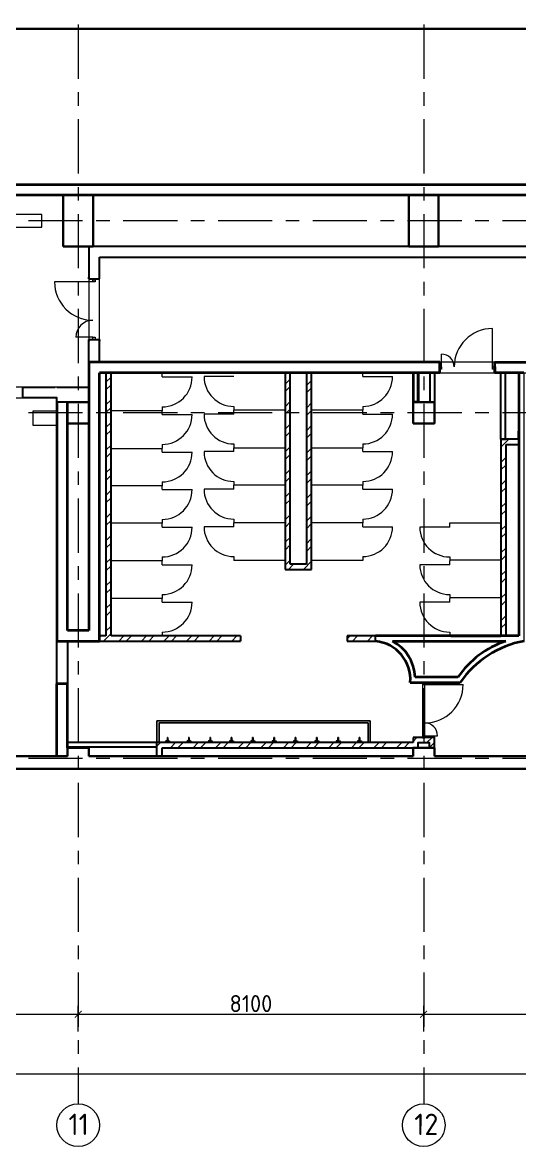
# Model space of a CAD drawing. Header units: millimetres. Extents: x -813692 to 807431, y 0 to 1813163.
# Drawn here: x -157916 to -146262, y 774278 to 800628 of the extents above; entities that cross this region are included whole.
import ezdxf

# ---------------------------------------------------------------- set-up
doc = ezdxf.new("R2010")
doc.units = ezdxf.units.MM
doc.linetypes.add('ГОСТ 2.303 4', pattern=[7, 5, -2, 0])
doc.linetypes.add('Линия сетки', pattern=[22.225, 12.7, -3.175, 3.175, -3.175])
for name, color, linetype, lineweight in [('A-ANNO-DIMS', 7, 'Continuous', 9), ('KR_0.35', 252, 'Continuous', 35), ('KR_punk', 252, 'ГОСТ 2.303 4', 0), ('S-GRID', 252, 'Continuous', 9), ('АР_двери', 252, 'Continuous', 0), ('АР_кирпич250', 252, 'Continuous', 30), ('АР_кирпичные перегородки 120', 252, 'Continuous', 30), ('АР_монолит', 252, 'Continuous', 50), ('АР_Площади', 252, 'Continuous', 0), ('АР_сущ. стены', 252, 'Continuous', 30), ('АР_штриховка кирп120', 252, 'Continuous', 0), ('Внутренние стены_Ном._пера__1', 7, 'Continuous', 40), ('ШТАМП', 252, 'Continuous', 5)]:
    doc.layers.add(name, color=color, linetype=linetype, lineweight=lineweight)
for name, color, linetype in [('АР_обшивка коробов', 252, 'Continuous'), ('АР_отв_СС', 252, 'Continuous'), ('АР_Перегородки', 252, 'Continuous'), ('АР_Сантехника', 252, 'Continuous'), ('Внутренние стены', 7, 'Continuous'), ('Сантехника и мебель', 7, 'Continuous')]:
    doc.layers.add(name, color=color, linetype=linetype)
doc.styles.add('GOST 2.304', font='')
doc.styles.get('GOST 2.304').set_extended_font_data('GOST Common')
doc.dimstyles.new('М-200', dxfattribs={"dimtxt": 400, "dimasz": 160, "dimexe": 200, "dimexo": 400, "dimgap": 50, "dimtad": 1, "dimdec": 0, "dimzin": 0, "dimdsep": 46, "dimtxsty": 'GOST 2.304', "dimblk": 'ARCHTICK', "dimcen": 180, "dimdle": 200, "dimadec": 0, "dimazin": 0, "dimtfac": 1, "dimtdec": 0, "dimtmove": 1, "dimatfit": 0, "dimfxl": 1, "dimtolj": 1, "dimtzin": 0, "dimarcsym": 0})
pattern_1 = [(45, (-1241.95, 1181845.07), (-265.16504, 265.16504), []), (45, (-1065.17, 1181845.07), (-265.16504, 265.16504), [])]

# ---------------------------------------------------------------- blocks, each defined once
blk = doc.blocks.new('КР_подвал')
at = {"layer": 'KR_0.35', "ltscale": 200}
for points in [[(62000, 16850), (233801, 16850)], [(137700, 11750), (137700, -500), (-850, -500), (-850, 12790), (1051, 15608)], [(72900, -200), (80500, -200)], [(81000, -200), (81000, 0), (80500, 0), (80500, -200)], [(81000, -200), (88600, -200)], [(89100, -200), (89100, 0), (88600, 0), (88600, -200)], [(89100, -200), (96700, -200)]]:
    blk.add_lwpolyline(points, dxfattribs=at)
for points in [[(80400, 11750), (81100, 11750), (81100, 12950), (80400, 12950)], [(88500, 11750), (89200, 11750), (89200, 12950), (88500, 12950)], [(80500, 7600), (81000, 7600), (81000, 8100), (80500, 8100)], [(88600, 7600), (89100, 7600), (89100, 8100), (88600, 8100)]]:
    blk.add_lwpolyline(points, close=True, dxfattribs=at)
at = {"layer": 'KR_punk', "ltscale": 200}
blk.add_lwpolyline([(73500, 12200), (79900, 12200), (79900, 12500), (73500, 12500)], close=True, dxfattribs=at)
blk = doc.blocks.new('Д-1400-ДП-Л')
at = {"layer": 'АР_двери', "lineweight": 0}
for points in [[(377.5, -235.5), (377.5, 664.5)], [(-922.5, -235.5), (-922.5, 164.5)], [(-972.5, -235.5), (-922.5, -235.5), (-922.5, -285.5), (-972.5, -285.5), (-972.5, -235.5)], [(377.5, -235.5), (427.5, -235.5), (427.5, -285.5), (377.5, -285.5), (377.5, -235.5)]]:
    blk.add_lwpolyline(points, dxfattribs=at)
for centre, radius, start, end in [((377.5, -235.5), 900, 90, 180), ((-922.5, -235.5), 400, 0, 90)]:
    blk.add_arc(centre, radius, start, end, dxfattribs=at)
blk = doc.blocks.new('_ArchTick')
at = {"color": 0, "linetype": 'ByBlock', "const_width": 0.15}
blk.add_lwpolyline([(-0.5, -0.5), (0.5, 0.5)], dxfattribs=at)
blk = doc.blocks.new('*D54')
at = {"layer": 'A-ANNO-DIMS', "color": 0, "lineweight": -2, "transparency": 16777216}
for p, q in [((-404804, -221203), (-165504, -221203)), ((-404604, -221462), (-404604, -221403)), ((-165704, -221462), (-165704, -221403))]:
    blk.add_line(p, q, dxfattribs=at)
at = {"layer": 'Defpoints', "color": 0, "lineweight": 30, "transparency": 16777216}
for p in [(-404604, -221062), (-165704, -221062), (-165704, -221203)]:
    blk.add_point(p, dxfattribs=at)
at = {"layer": 'A-ANNO-DIMS', "color": 0, "lineweight": -2, "transparency": 16777216, "xscale": 160, "yscale": 160, "zscale": 160, "rotation": 180}
blk.add_blockref('_ArchTick', (-404604, -221203), dxfattribs=at)
at = {"layer": 'A-ANNO-DIMS', "color": 0, "lineweight": -2, "transparency": 16777216, "xscale": 160, "yscale": 160, "zscale": 160}
blk.add_blockref('_ArchTick', (-165704, -221203), dxfattribs=at)
at = {"layer": 'A-ANNO-DIMS', "color": 0, "transparency": 16777216, "insert": (-285154, -220953), "char_height": 400, "width": 850.41, "attachment_point": 5, "style": 'GOST 2.304'}
blk.add_mtext('\\A1;238900', dxfattribs=at)
blk = doc.blocks.new('*D63')
at = {"layer": 'A-ANNO-DIMS', "color": 0, "lineweight": -2, "transparency": 16777216}
for p, q in [((-331704, -220206), (-331704, -219603)), ((-323604, -220206), (-323604, -219603)), ((-331904, -219803), (-323404, -219803))]:
    blk.add_line(p, q, dxfattribs=at)
at = {"layer": 'Defpoints', "color": 0, "lineweight": 30, "transparency": 16777216}
for p in [(-323604, -219803), (-331704, -220606), (-323604, -220606)]:
    blk.add_point(p, dxfattribs=at)
at = {"layer": 'A-ANNO-DIMS', "color": 0, "lineweight": -2, "transparency": 16777216, "xscale": 160, "yscale": 160, "zscale": 160, "rotation": 180}
blk.add_blockref('_ArchTick', (-331704, -219803), dxfattribs=at)
at = {"layer": 'A-ANNO-DIMS', "color": 0, "lineweight": -2, "transparency": 16777216, "xscale": 160, "yscale": 160, "zscale": 160}
blk.add_blockref('_ArchTick', (-323604, -219803), dxfattribs=at)
at = {"layer": 'A-ANNO-DIMS', "color": 0, "transparency": 16777216, "insert": (-327654, -219553), "char_height": 400, "width": 2.79, "attachment_point": 5, "style": 'GOST 2.304'}
blk.add_mtext('\\A1;8100', dxfattribs=at)
blk = doc.blocks.new('*D64')
at = {"layer": 'A-ANNO-DIMS', "color": 0, "lineweight": -2, "transparency": 16777216}
for p, q in [((-323604, -220206), (-323604, -219603)), ((-315504, -220206), (-315504, -219603)), ((-323804, -219803), (-315304, -219803))]:
    blk.add_line(p, q, dxfattribs=at)
at = {"layer": 'Defpoints', "color": 0, "lineweight": 30, "transparency": 16777216}
for p in [(-315504, -219803), (-323604, -220606), (-315504, -220606)]:
    blk.add_point(p, dxfattribs=at)
at = {"layer": 'A-ANNO-DIMS', "color": 0, "lineweight": -2, "transparency": 16777216, "xscale": 160, "yscale": 160, "zscale": 160, "rotation": 180}
blk.add_blockref('_ArchTick', (-323604, -219803), dxfattribs=at)
at = {"layer": 'A-ANNO-DIMS', "color": 0, "lineweight": -2, "transparency": 16777216, "xscale": 160, "yscale": 160, "zscale": 160}
blk.add_blockref('_ArchTick', (-315504, -219803), dxfattribs=at)
at = {"layer": 'A-ANNO-DIMS', "color": 0, "transparency": 16777216, "insert": (-319554, -219553), "char_height": 400, "width": 2.79, "attachment_point": 5, "style": 'GOST 2.304'}
blk.add_mtext('\\A1;8100', dxfattribs=at)
blk = doc.blocks.new('*D65')
at = {"layer": 'A-ANNO-DIMS', "color": 0, "lineweight": -2, "transparency": 16777216}
for p, q in [((-315504, -220206), (-315504, -219603)), ((-307404, -220206), (-307404, -219603)), ((-315704, -219803), (-307204, -219803))]:
    blk.add_line(p, q, dxfattribs=at)
at = {"layer": 'Defpoints', "color": 0, "lineweight": 30, "transparency": 16777216}
for p in [(-307404, -219803), (-315504, -220606), (-307404, -220606)]:
    blk.add_point(p, dxfattribs=at)
at = {"layer": 'A-ANNO-DIMS', "color": 0, "lineweight": -2, "transparency": 16777216, "xscale": 160, "yscale": 160, "zscale": 160, "rotation": 180}
blk.add_blockref('_ArchTick', (-315504, -219803), dxfattribs=at)
at = {"layer": 'A-ANNO-DIMS', "color": 0, "lineweight": -2, "transparency": 16777216, "xscale": 160, "yscale": 160, "zscale": 160}
blk.add_blockref('_ArchTick', (-307404, -219803), dxfattribs=at)
at = {"layer": 'A-ANNO-DIMS', "color": 0, "transparency": 16777216, "insert": (-311454, -219553), "char_height": 400, "width": 2.79, "attachment_point": 5, "style": 'GOST 2.304'}
blk.add_mtext('\\A1;8100', dxfattribs=at)
blk = doc.blocks.new('Д-1300-ДП-Л')
at = {"layer": 'АР_двери'}
for points in [[(349, -398), (349, 502)], [(-851, -398), (-851, -98)], [(-901, -398), (-851, -398), (-851, -448), (-901, -448), (-901, -398)], [(349, -398), (399, -398), (399, -448), (349, -448), (349, -398)]]:
    blk.add_lwpolyline(points, dxfattribs=at)
for centre, radius, start, end in [((349, -398), 900, 90, 180), ((-851, -398), 300, 0, 90)]:
    blk.add_arc(centre, radius, start, end, dxfattribs=at)
blk = doc.blocks.new('Д-1300-ДП-П')
at = {"layer": 'АР_двери'}
for points in [[(-488.5, -185), (-488.5, 715)], [(711.5, -185), (711.5, 115)], [(-488.5, -185), (-538.5, -185), (-538.5, -235), (-488.5, -235), (-488.5, -185)], [(761.5, -185), (711.5, -185), (711.5, -235), (761.5, -235), (761.5, -185)]]:
    blk.add_lwpolyline(points, dxfattribs=at)
for centre, radius, start, end in [((-488.5, -185), 900, 0, 90), ((711.5, -185), 300, 90, 180)]:
    blk.add_arc(centre, radius, start, end, dxfattribs=at)
blk = doc.blocks.new('A$Cb6f24db5')
at = {"lineweight": 0, "ltscale": 600}
h = blk.add_hatch(color=256, dxfattribs=at)
edge = h.paths.add_edge_path()
edge.add_line((10, 23), (11, 14))
edge.add_ellipse((0, 12), major_axis=(-11.2, 0), ratio=1, start_angle=540, end_angle=550.1755, ccw=False)
edge.add_arc((0, 12), 11.2, 269.833, 359.833, ccw=False)
edge.add_line((0, 1), (0, 0))
edge.add_line((0, 0), (8, 0))
edge.add_arc((0, 12), 14.9, 664.5312, 766.3178)
h.paths.add_polyline_path([(0, 0), (-8, 0, 0.152567), (0, -2)])
h.paths.add_polyline_path([(8, 0), (0, 0), (0, -2, 0.152567)])
h.paths.add_polyline_path([(-11, 14), (-10, 23, 0.475833), (-8, 0), (0, 0), (0, 1, -0.46724)])
for p, q in [((-11, 13), (-5, 107)), ((-11, 13), (-5, 107)), ((6, 107), (11, 14)), ((11, 12), (6, 107)), ((11, 14), (11, 12))]:
    blk.add_line(p, q, dxfattribs=at)
for points in [[(-23, 29), (-24, 29), (-24, 29), (-24, 30), (-24, 30), (-24, 30), (-25, 30), (-25, 30), (-25, 30), (-25, 30), (-25, 31), (-25, 31), (-25, 31), (-25, 31), (-26, 31), (-26, 31), (-26, 31), (-26, 31), (-26, 31), (-27, 32), (-27, 32), (-27, 32), (-27, 32), (-28, 32), (-28, 32), (-28, 32), (-28, 32), (-28, 32), (-28, 33), (-29, 33), (-29, 33), (-29, 33), (-29, 33), (-29, 33), (-30, 33), (-30, 33), (-30, 33), (-30, 33), (-30, 33), (-31, 33), (-31, 33), (-31, 33), (-31, 33), (-31, 33), (-32, 33), (-32, 33), (-32, 33), (-32, 33), (-32, 33), (-33, 33), (-33, 33), (-33, 33), (-33, 33), (-34, 33), (-34, 33), (-34, 33), (-34, 33), (-34, 33), (-35, 33), (-35, 33), (-35, 33), (-35, 33), (-36, 33), (-36, 33), (-36, 33), (-36, 33), (-36, 33), (-36, 33), (-37, 33), (-37, 32), (-37, 32), (-37, 32), (-38, 32), (-38, 32), (-38, 32), (-39, 32), (-39, 32), (-39, 31), (-40, 30), (-41, 31), (-41, 30), (-42, 30), (-42, 30), (-42, 30), (-42, 30), (-42, 29), (-43, 29), (-43, 29), (-43, 29), (-43, 28), (-43, 28), (-44, 28), (-44, 28), (-44, 28), (-44, 28), (-44, 28), (-44, 27), (-44, 27), (-44, 27), (-44, 27), (-44, 27), (-44, 26), (-44, 26), (-45, 26), (-45, 26), (-45, 26), (-45, 25), (-45, 25), (-45, 25), (-46, 25), (-46, 25), (-46, 25), (-46, 24), (-46, 24), (-46, 24), (-46, 24), (-46, 24), (-46, 23), (-46, 23), (-46, 23), (-46, 23), (-46, 22), (-46, 22), (-46, 22), (-46, 22), (-47, 22), (-47, 22), (-47, 21), (-47, 21), (-46, 21), (-46, 21), (-46, 20), (-46, 20), (-46, 20), (-46, 20), (-46, 20), (-46, 19), (-46, 19), (-46, 19), (-46, 19), (-47, 18), (-47, 18), (-47, 18), (-47, 18), (-46, 18), (-46, 18), (-46, 17), (-46, 17), (-46, 17), (-46, 17), (-46, 17), (-46, 16), (-46, 16), (-46, 16), (-46, 16), (-46, 15), (-46, 15), (-46, 15), (-46, 15), (-46, 15), (-46, 14), (-45, 14), (-45, 14), (-45, 14), (-45, 14), (-45, 14), (-45, 13), (-44, 13), (-44, 13), (-44, 13), (-44, 13), (-44, 12), (-44, 12), (-44, 12), (-44, 12), (-44, 12), (-44, 11), (-44, 11), (-43, 11), (-43, 11), (-43, 11), (-43, 11), (-43, 11), (-42, 11), (-42, 10), (-42, 10), (-42, 10), (-42, 10), (-42, 10), (-42, 9), (-42, 9), (-42, 9), (-41, 9), (-41, 9), (-41, 9), (-41, 9), (-40, 9), (-40, 9), (-40, 9), (-40, 9), (-40, 8), (-40, 8), (-39, 8), (-39, 8), (-39, 8), (-39, 7), (-39, 7), (-39, 7), (-38, 7), (-38, 7), (-38, 7), (-38, 7), (-38, 7), (-37, 7), (-37, 7), (-37, 7), (-37, 7), (-37, 7), (-36, 7), (-36, 7), (-36, 6), (-36, 6), (-36, 6), (-35, 6), (-35, 6), (-35, 6), (-35, 6), (-35, 7), (-34, 7), (-34, 7), (-34, 7), (-34, 7), (-33, 7), (-33, 6), (-33, 6), (-33, 6), (-33, 6), (-32, 6), (-32, 6), (-32, 6), (-32, 6), (-32, 6), (-31, 6), (-31, 7), (-31, 7), (-31, 7), (-31, 7), (-30, 7), (-30, 7), (-30, 7), (-30, 7), (-29, 7), (-29, 7), (-29, 7), (-29, 7), (-29, 7), (-28, 7), (-28, 7), (-28, 7), (-28, 7), (-28, 8), (-28, 8), (-27, 8), (-27, 8), (-27, 8), (-27, 8), (-27, 8), (-26, 8), (-26, 8), (-26, 8), (-26, 8), (-26, 8), (-25, 8), (-25, 9), (-25, 9), (-25, 9), (-25, 9), (-25, 9), (-25, 10), (-24, 10), (-24, 10), (-24, 10), (-24, 10), (-24, 10), (-23, 10), (-23, 10), (-23, 10), (-23, 11), (-23, 11), (-23, 11), (-23, 11), (-23, 11), (-23, 12), (-22, 12), (-22, 12), (-22, 12), (-22, 12), (-22, 12), (-22, 13), (-21, 13), (-21, 13), (-21, 13), (-21, 13), (-21, 13), (-21, 14), (-21, 14), (-21, 14), (-21, 14), (-21, 14), (-21, 15), (-21, 15), (-21, 15), (-21, 15), (-20, 15), (-20, 16), (-20, 16), (-20, 16), (-20, 16), (-20, 16), (-20, 17), (-20, 17), (-20, 17), (-20, 17), (-20, 17), (-20, 18), (-20, 18), (-20, 18), (-20, 18), (-20, 19), (-20, 19), (-20, 19), (-19, 19), (-19, 19), (-19, 20), (-19, 20), (-19, 20), (-19, 20), (-19, 20), (-20, 21), (-20, 21), (-20, 21), (-20, 21), (-20, 21), (-20, 22), (-20, 22), (-20, 22), (-20, 22), (-20, 23), (-20, 23), (-20, 23), (-20, 23), (-20, 23), (-20, 23), (-20, 24), (-20, 24), (-20, 24), (-20, 24), (-21, 24), (-21, 25), (-21, 25), (-21, 25), (-21, 25), (-21, 25), (-21, 26), (-21, 26), (-21, 26), (-21, 26), (-21, 26), (-21, 27), (-21, 27), (-22, 27), (-22, 27), (-22, 27), (-22, 27), (-22, 27), (-22, 28), (-23, 28), (-23, 28), (-23, 28), (-23, 29), (-23, 29), (-23, 29), (-23, 29), (-23, 29)], [(20, 22), (20, 22), (20, 23), (20, 23), (20, 23), (20, 23), (20, 23), (20, 24), (20, 24), (20, 24), (21, 24), (21, 24), (21, 24), (21, 25), (21, 25), (21, 25), (21, 25), (21, 26), (21, 26), (21, 26), (21, 26), (21, 26), (21, 27), (22, 27), (22, 27), (22, 27), (22, 27), (22, 27), (22, 27), (23, 28), (23, 28), (23, 28), (23, 28), (23, 28), (23, 29), (23, 29), (23, 29), (23, 29), (23, 29), (24, 29), (24, 29), (24, 29), (24, 30), (25, 30), (25, 30), (25, 30), (25, 30), (25, 30), (25, 30), (25, 31), (25, 31), (26, 31), (26, 31), (26, 31), (26, 31), (26, 31), (27, 31), (27, 31), (27, 31), (27, 31), (28, 31), (28, 32), (28, 32), (28, 32), (28, 32), (28, 32), (29, 32), (29, 33), (29, 33), (29, 33), (29, 33), (30, 33), (30, 33), (30, 33), (30, 32), (30, 32), (31, 32), (31, 33), (31, 33), (31, 33), (31, 33), (32, 33), (32, 33), (32, 33), (32, 33), (32, 33), (33, 33), (33, 33), (33, 33), (33, 33), (34, 33), (34, 33), (34, 33), (34, 33), (34, 33), (35, 33), (35, 33), (35, 33), (35, 33), (36, 33), (36, 33), (36, 33), (36, 33), (36, 33), (36, 33), (37, 32), (37, 32), (37, 32), (37, 32), (38, 32), (38, 32), (38, 32), (39, 32), (39, 32), (39, 31), (40, 31), (40, 30), (41, 30), (41, 30), (42, 30), (42, 30), (42, 30), (42, 29), (43, 29), (43, 29), (43, 29), (43, 28), (43, 28), (43, 28), (44, 28), (44, 28), (44, 28), (44, 28), (44, 27), (44, 27), (44, 27), (44, 27), (44, 27), (45, 26), (45, 26), (45, 26), (45, 26), (45, 26), (45, 25), (45, 25), (45, 25), (46, 25), (46, 25), (46, 25), (46, 24), (46, 24), (46, 24), (46, 24), (46, 23), (46, 23), (46, 23), (46, 23), (46, 23), (46, 22), (46, 22), (46, 22), (46, 22), (47, 22), (47, 21), (47, 21), (47, 21), (47, 21), (47, 21), (46, 20), (46, 20), (46, 20), (46, 20), (46, 20), (46, 19), (46, 19), (46, 19), (46, 19), (47, 18), (47, 18), (47, 18), (47, 18), (47, 18), (47, 17), (46, 17), (46, 17), (46, 17), (46, 17), (46, 16), (46, 16), (46, 16), (46, 16), (46, 16), (46, 15), (46, 15), (46, 15), (46, 15), (46, 14), (46, 14), (46, 14), (45, 14), (45, 14), (45, 14), (45, 14), (45, 13), (45, 13), (45, 13), (44, 13), (44, 13), (44, 12), (44, 12), (44, 12), (44, 12), (44, 11), (44, 11), (44, 11), (44, 11), (43, 11), (43, 11), (43, 11), (43, 11), (43, 11), (43, 10), (42, 10), (42, 10), (42, 10), (42, 10), (42, 9), (42, 9), (42, 9), (42, 9), (41, 9), (41, 9), (41, 9), (41, 9), (41, 9), (40, 9), (40, 8), (40, 8), (40, 8), (40, 8), (39, 8), (39, 8), (39, 7), (39, 7), (39, 7), (39, 7), (38, 7), (38, 7), (38, 7), (38, 7), (38, 7), (37, 7), (37, 7), (37, 7), (37, 7), (37, 7), (36, 7), (36, 6), (36, 6), (36, 6), (36, 6), (35, 6), (35, 6), (35, 6), (35, 6), (35, 6), (34, 6), (34, 6), (34, 6), (34, 6), (33, 6), (33, 6), (33, 6), (33, 6), (33, 6), (32, 6), (32, 6), (32, 6), (32, 6), (32, 6), (31, 6), (31, 6), (31, 6), (31, 7), (31, 7), (30, 7), (30, 7), (30, 7), (30, 7), (29, 7), (29, 7), (29, 7), (29, 7), (29, 7), (28, 7), (28, 7), (28, 7), (28, 7), (28, 7), (28, 8), (27, 8), (27, 8), (27, 8), (27, 8), (27, 8), (26, 8), (26, 8), (26, 8), (26, 8), (26, 8), (25, 8), (25, 8), (25, 9), (25, 9), (25, 9), (25, 9), (25, 9), (24, 10), (24, 10), (24, 10), (24, 10), (24, 10), (23, 10), (23, 10), (23, 10), (23, 10), (23, 11), (23, 11), (23, 11), (23, 11), (23, 11), (23, 12), (22, 12), (22, 12), (22, 12), (22, 12), (22, 12), (22, 13), (21, 13), (21, 13), (21, 13), (21, 13), (21, 13), (21, 14), (21, 14), (21, 14), (21, 14), (21, 15), (21, 15), (21, 15), (21, 15), (20, 15), (20, 15), (20, 16), (20, 16), (20, 16), (20, 16), (20, 16), (20, 17), (20, 17), (20, 17), (20, 17), (20, 18), (20, 18), (20, 18), (20, 18), (20, 18), (20, 19), (20, 19), (20, 19), (19, 19), (19, 19), (19, 20), (19, 20), (19, 20), (20, 20), (20, 20), (20, 21), (20, 21), (20, 21), (20, 21), (20, 21), (20, 22), (20, 22)]]:
    blk.add_lwpolyline(points, close=True, dxfattribs=at)
for centre, radius, start, end in [((0, 12), 11.2, 169.6576, 359.833), ((0, 105), 6.03, 24.5113, 155.1547)]:
    blk.add_arc(centre, radius, start, end, dxfattribs=at)
for centre, major_axis, ratio, start_param, end_param in [((0, 12), (-11.2, 0), 1, 6.10559, 9.602373), ((0, 107), (-5.47, 0.02), 0.641024, 3.141593, 6.283185)]:
    blk.add_ellipse(centre, major_axis=major_axis, ratio=ratio, start_param=start_param, end_param=end_param, dxfattribs=at)
blk = doc.blocks.new('A$C69830e1b')
at = {"layer": 'АР_Сантехника'}
for points in [[(0, 0), (0, 500), (-5000, 500), (-5000, 0), (0, 0)], [(-5000, 0), (-4950, 0), (-4950, 450), (-50, 450), (-50, 0)]]:
    blk.add_lwpolyline(points, dxfattribs=at)
for p in [(-4750, 1), (-4250, 1), (-3750, 1), (-3250, 1), (-2750, 1), (-2250, 1), (-1750, 1), (-1250, 1), (-750, 1), (-250, 1)]:
    blk.add_blockref('A$Cb6f24db5', p, dxfattribs=at)
blk = doc.blocks.new('Оси200')
at = {"layer": 'S-GRID', "linetype": 'Линия сетки', "ltscale": 100}
for points in [[(-323603.6, -127703.3), (-323603.8, -221903.3)], [(-315503.6, -127703.3), (-315503.8, -221903.3)], [(-165703.8, -201204.1), (-412703.7, -201203.6)], [(-165703.8, -205704.1), (-412703.7, -205703.6)], [(-165703.8, -213803.7), (-412703.7, -213803.6)]]:
    blk.add_lwpolyline(points, dxfattribs=at)
at = {"layer": 'S-GRID'}
for centre in [(-323603.8, -222403.4), (-315503.8, -222403.4)]:
    blk.add_circle(centre, 500, dxfattribs=at)
at = {"layer": 'S-GRID', "char_height": 500, "attachment_point": 5, "rotation": 359.9, "style": 'GOST 2.304'}
for s, insert in [('11', (-323593.3, -222383.7)), ('12', (-315443.3, -222383.8))]:
    blk.add_mtext(s, dxfattribs=dict(at, insert=insert))
at = {"layer": 'A-ANNO-DIMS'}
for base, p1, p2, picture, middle in [((-323603.8, -219803.4), (-331703.8, -220606.2), (-323603.8, -220606.2), '*D63', (-327653.8, -219553.4)), ((-315503.8, -219803.5), (-323603.8, -220606.2), (-315503.8, -220606.2), '*D64', (-319553.8, -219553.5)), ((-307403.8, -219803.5), (-315503.8, -220606.2), (-307403.8, -220606.2), '*D65', (-311453.8, -219553.5)), ((-165703.8, -221203.3), (-404603.8, -221061.9), (-165703.8, -221062.3), '*D54', (-285153.8, -220953.3))]:
    dim = blk.add_linear_dim(base=base, p1=p1, p2=p2, dimstyle='М-200', dxfattribs=at)
    dim.commit()
    dim.dimension.update_dxf_attribs({"geometry": picture, "text_midpoint": middle})

msp = doc.modelspace()

# ---------------------------------------------------------------- hatches: boundary and pattern name
at = {"layer": 'АР_кирпичные перегородки 120', "lineweight": 0}
h = msp.add_hatch(dxfattribs=at)
h.set_pattern_fill('ANSI32', color=256, scale=1000)
h.set_pattern_definition(pattern_1)
h.paths.add_polyline_path([(-155838.8, 791477.4), (-155958.8, 791477.4), (-155958.8, 786247.6), (-155838.8, 786247.6)])
h.paths.add_polyline_path([(-155958.8, 791477.4), (-155838.8, 791477.4), (-155838.8, 792417.6), (-155958.8, 792417.6)])
h = msp.add_hatch(dxfattribs=at)
h.set_pattern_fill('ANSI32', color=256, scale=1000)
h.set_pattern_definition(pattern_1)
h.paths.add_polyline_path([(-151138.7, 788127.6), (-151138.7, 788271.1), (-151139.4, 788271.1), (-151139.4, 788394.1), (-151159.4, 788394.1), (-151159.4, 788410.8), (-151159.4, 788435.1), (-151159.4, 788439.8), (-151159.4, 788451.1), (-151159.4, 788462.4), (-151159.4, 788467.1), (-151159.4, 788491.4), (-151159.4, 788508.1), (-151139.4, 788508.1), (-151139.4, 788631.1), (-151139.3, 789151.1), (-151139.4, 789151.1), (-151139.4, 789274.1), (-151159.4, 789274.1), (-151159.4, 789290.8), (-151159.4, 789315.1), (-151159.4, 789319.8), (-151159.4, 789331.1), (-151159.4, 789342.4), (-151159.4, 789347.1), (-151159.4, 789371.4), (-151159.4, 789388.1), (-151139.4, 789388.1), (-151139.4, 789511.1), (-151139.3, 790031.1), (-151139.4, 790031.1), (-151139.4, 790154.1), (-151159.4, 790154.1), (-151159.4, 790170.8), (-151159.4, 790195.1), (-151159.4, 790199.8), (-151159.4, 790211.1), (-151159.4, 790222.4), (-151159.4, 790227.1), (-151159.4, 790251.4), (-151159.4, 790268.1), (-151139.4, 790268.1), (-151139.4, 790391.1), (-151139.2, 790911.1), (-151139.4, 790911.1), (-151139.4, 791034.1), (-151159.4, 791034.1), (-151159.4, 791050.8), (-151159.4, 791075.1), (-151159.4, 791079.8), (-151159.4, 791091.1), (-151159.4, 791102.4), (-151159.4, 791107.1), (-151159.4, 791131.4), (-151159.4, 791148.1), (-151139.4, 791148.1), (-151139.4, 791271.1), (-151139.3, 791477.4), (-151258.7, 791477.4), (-151258.7, 787926.6), (-151638.7, 787926.6), (-151638.7, 791477.4), (-151758.7, 791477.4), (-151758.7, 791271.1), (-151758.1, 791271.1), (-151758.1, 791148.1), (-151738.1, 791148.1), (-151738.1, 791131.4), (-151738.1, 791107.1), (-151738.1, 791102.4), (-151738.1, 791091.1), (-151738.1, 791079.8), (-151738.1, 791075.1), (-151738.1, 791050.8), (-151738.1, 791034.1), (-151758.1, 791034.1), (-151758.1, 790911.1), (-151758.2, 790391.1), (-151758.1, 790391.1), (-151758.1, 790268.1), (-151738.1, 790268.1), (-151738.1, 790251.4), (-151738.1, 790227.1), (-151738.1, 790222.4), (-151738.1, 790211.1), (-151738.1, 790199.8), (-151738.1, 790195.1), (-151738.1, 790170.8), (-151738.1, 790154.1), (-151758.1, 790154.1), (-151758.1, 790031.1), (-151758.3, 789511.1), (-151758.1, 789511.1), (-151758.1, 789388.1), (-151738.1, 789388.1), (-151738.1, 789371.4), (-151738.1, 789347.1), (-151738.1, 789342.4), (-151738.1, 789331.1), (-151738.1, 789319.8), (-151738.1, 789315.1), (-151738.1, 789290.8), (-151738.1, 789274.1), (-151758.1, 789274.1), (-151758.1, 789151.1), (-151758.3, 788631.1), (-151758.1, 788631.1), (-151758.1, 788508.1), (-151738.1, 788508.1), (-151738.1, 788491.4), (-151738.1, 788467.1), (-151738.1, 788462.4), (-151738.1, 788451.1), (-151738.1, 788439.8), (-151738.1, 788435.1), (-151738.1, 788410.8), (-151738.1, 788394.1), (-151758.1, 788394.1), (-151758.1, 788271.1), (-151758.7, 787806.6), (-151638.7, 787806.6), (-151138.7, 787806.6)])
h.paths.add_polyline_path([(-151638.7, 792417.6), (-151758.7, 792417.6), (-151758.7, 792151.1), (-151758.1, 792151.1), (-151758.1, 792028.1), (-151738.1, 792028.1), (-151738.1, 792011.4), (-151738.1, 791987.1), (-151738.1, 791982.4), (-151738.1, 791971.1), (-151738.1, 791959.8), (-151738.1, 791955.1), (-151738.1, 791930.8), (-151738.1, 791914.1), (-151758.1, 791914.1), (-151758.1, 791848.1), (-151758.1, 791791.1), (-151758.2, 791477.4), (-151638.7, 791477.4)])
h.paths.add_polyline_path([(-151138.7, 791791.1), (-151139.4, 791791.1), (-151139.4, 791914.1), (-151159.4, 791914.1), (-151159.4, 791930.8), (-151159.4, 791955.1), (-151159.4, 791959.8), (-151159.4, 791971.1), (-151159.4, 791982.4), (-151159.4, 791987.1), (-151159.4, 792011.4), (-151159.4, 792028.1), (-151139.4, 792028.1), (-151139.4, 792151.1), (-151138.8, 792417.6), (-151258.7, 792417.6), (-151258.7, 791477.4), (-151138.7, 791477.4)])
h = msp.add_hatch(dxfattribs=at)
h.set_pattern_fill('ANSI32', color=256, scale=1000)
h.set_pattern_definition(pattern_1)
h.paths.add_polyline_path([(-146278.7, 790857.4), (-146578.7, 790857.4), (-146698.7, 790857.4), (-146698.7, 788947.9), (-146698.6, 788947.9), (-146698.6, 788922.9), (-146698.6, 788060.4), (-146698.6, 788060.4), (-146698.6, 788035.4), (-146698.7, 787160.4), (-146698.6, 787160.4), (-146698.6, 787135.4), (-146698.7, 786272.9), (-146698.6, 786272.9), (-146698.6, 786247.6), (-146578.7, 786247.6), (-146578.7, 790737.4), (-146278.7, 790737.4)])
h = msp.add_hatch(dxfattribs=at)
h.set_pattern_fill('ANSI32', color=256, scale=1000)
h.set_pattern_definition(pattern_1)
h.paths.add_polyline_path([(-152801.9, 786247.6), (-156108.7, 786247.6), (-156108.7, 786127.6), (-152801.9, 786127.6)])
h = msp.add_hatch(dxfattribs=at)
h.set_pattern_fill('ANSI32', color=256, scale=1000)
h.set_pattern_definition(pattern_1)
h.paths.add_polyline_path([(-149635.1, 786247.6), (-150301.9, 786247.6), (-150301.9, 786127.6), (-149635.1, 786123.5)])
at = {"layer": 'АР_штриховка кирп120', "lineweight": 0}
h = msp.add_hatch(dxfattribs=at)
h.set_pattern_fill('ANSI32', color=256, scale=1000)
h.set_pattern_definition([(45, (-1241.95, 1181845.04), (-265.16504, 265.16504), []), (45, (-1065.17, 1181845.04), (-265.16504, 265.16504), [])])
h.paths.add_polyline_path([(-151449.4, 783747.6), (-154763.6, 783747.6), (-154763.7, 783427.6), (-154643.7, 783427.6), (-154643.7, 783627.6), (-151449.4, 783627.6)])
h.paths.add_polyline_path([(-148758.7, 783927.6), (-148758.7, 783747.6), (-148758.7, 783927.6)])
h.paths.add_polyline_path([(-148758.7, 783627.6), (-148758.7, 783747.6), (-151449.4, 783747.6), (-151449.4, 783627.6), (-148639.7, 783627.6)])
h = msp.add_hatch(dxfattribs=at)
h.set_pattern_fill('ANSI32', color=256, scale=1000)
h.set_pattern_definition([(45, (-1241.95, 1181785.3), (-265.16504, 265.16504), []), (45, (-1065.17, 1181785.3), (-265.16504, 265.16504), [])])
h.paths.add_polyline_path([(-148508.7, 783867.8), (-148758.7, 783867.8), (-148758.7, 783567.8), (-148638.7, 783567.8), (-148638.7, 783747.8), (-148508.7, 783747.8)])
h.paths.add_polyline_path([(-148258.7, 783867.8), (-148308.7, 783867.8), (-148378.7, 783867.8), (-148508.7, 783867.8), (-148508.7, 783747.8), (-148378.7, 783747.8), (-148378.7, 783567.8), (-148258.7, 783567.8)])
h.paths.add_polyline_path([(-140158.8, 783867.8), (-140658.8, 783867.8), (-140658.8, 783747.8), (-140278.8, 783747.8), (-140278.8, 783687.8), (-140278.8, 783567.8), (-140158.7, 783567.8)])

# ---------------------------------------------------------------- linework, layer by layer
at = {"layer": 'АР_кирпич250'}
for p, q in [((-156358.7, 794617.2), (-156358.7, 794654.2)), ((-156358.7, 794617.2), (-156243.7, 794617.2)), ((-156243.7, 794617.2), (-156108.7, 794617.2)), ((-156108.7, 794617.2), (-156108.7, 794654.2)), ((-156358.7, 793197.2), (-156358.7, 793160.2)), ((-156358.7, 793197.2), (-156243.7, 793197.2)), ((-156243.7, 793197.2), (-156108.7, 793197.2)), ((-156108.7, 793197.2), (-156108.7, 793160.2))]:
    msp.add_line(p, q, dxfattribs=at)
at = {"layer": 'АР_кирпич250', "linetype": 'Continuous'}
msp.add_line((-157108.7, 792077.6), (-156358.8, 792077.6), dxfattribs=at)
at = {"layer": 'АР_кирпич250'}
for points in [[(-156358.7, 795377.6), (-156358.7, 794617.2)], [(-132308.7, 795377.6), (-156258.7, 795377.6)], [(-156108.7, 795127.6), (-132308.7, 795123.8)], [(-156108.7, 794617.2), (-156108.7, 795127.6)], [(-156358.7, 792664.6), (-156358.7, 793197.2)], [(-156108.7, 792667.6), (-156108.7, 793197.2)], [(-156358.8, 792077.6), (-156358.8, 791727.6), (-157108.7, 791727.6), (-157108.7, 791827.6), (-157908.8, 791827.6), (-157908.8, 792077.6), (-157147.1, 792077.6)]]:
    msp.add_lwpolyline(points, dxfattribs=at)
msp.add_lwpolyline([(-157108.6, 786127.6), (-156858.6, 786127.6), (-156858.6, 785127.6), (-157108.6, 785127.6)], close=True, dxfattribs=at)
at = {"layer": 'АР_кирпичные перегородки 120'}
for p, q in [((-156108.7, 786247.6), (-156108.7, 786127.6)), ((-152801.9, 786247.6), (-152801.9, 786127.6)), ((-149635.1, 786247.6), (-150301.9, 786247.6)), ((-150301.9, 786247.6), (-150301.9, 786127.6)), ((-150301.9, 786247.6), (-150301.9, 786127.6)), ((-148258.7, 783867.1), (-148758.7, 783867.1)), ((-148758.7, 783867.1), (-148758.7, 783747.6)), ((-148638.7, 783867.1), (-148758.7, 783867.1))]:
    msp.add_line(p, q, dxfattribs=at)
at = {"layer": 'АР_кирпичные перегородки 120', "linetype": 'Continuous'}
msp.add_line((-149635.1, 786123.5), (-149635.1, 786247.6), dxfattribs=at)
at = {"layer": 'АР_кирпичные перегородки 120', "flags": 128}
for points in [[(-155958.8, 792417.6), (-155958.8, 786247.6)], [(-155838.8, 786247.6), (-155838.8, 792417.6)], [(-151758.7, 792417.6), (-151758.7, 787806.6)], [(-151638.7, 787926.6), (-151638.7, 792417.6)], [(-151258.7, 792417.6), (-151258.7, 787926.6)], [(-151138.7, 787806.6), (-151138.7, 792426.6)], [(-146698.7, 790857.4), (-146578.7, 790857.4)], [(-146698.7, 790857.4), (-146698.7, 786247.6)], [(-146278.7, 790857.4), (-146578.7, 790857.4)], [(-146578.7, 786247.6), (-146578.7, 790737.4)], [(-146578.7, 790737.4), (-146278.7, 790737.4)], [(-151138.7, 787806.6), (-151138.7, 788127.6)], [(-151258.7, 787926.6), (-151638.7, 787926.6)], [(-151758.7, 787806.6), (-151638.7, 787806.6)], [(-151638.7, 787806.6), (-151138.7, 787806.6)], [(-155958.8, 786247.6), (-156108.7, 786247.6)], [(-156108.7, 786127.6), (-152801.9, 786127.6)], [(-152801.9, 786247.6), (-155838.8, 786247.6)], [(-150301.9, 786127.6), (-149635.1, 786123.5)], [(-154763.7, 783427.6), (-154763.6, 783747.6)], [(-148758.7, 783747.6), (-154763.6, 783747.6)], [(-148378.7, 783867.1), (-148758.7, 783867.1)], [(-154643.7, 783427.6), (-154643.7, 783627.6)], [(-154643.7, 783627.6), (-148758.7, 783627.6)]]:
    msp.add_lwpolyline(points, dxfattribs=at)
at = {"layer": 'АР_кирпичные перегородки 120', "linetype": 'Continuous', "flags": 128}
for points in [[(-148638.7, 783627.6), (-148638.7, 783747.1), (-148378.7, 783747.1), (-148378.7, 783627.6)], [(-148258.7, 783627.6), (-148258.7, 783867.1), (-148378.7, 783867.1)]]:
    msp.add_lwpolyline(points, dxfattribs=at)
at = {"layer": 'АР_кирпичные перегородки 120'}
msp.add_lwpolyline([(-154643.7, 783427.6), (-154763.7, 783427.7)], dxfattribs=at)
at = {"layer": 'АР_обшивка коробов', "lineweight": 30}
for points in [[(-148258.7, 791727.6), (-148358.7, 791727.6), (-148357.2, 792416.7), (-148257.2, 792416.7), (-148258.7, 791727.6)], [(-146698.7, 790857.4), (-146698.4, 792416.1), (-146598.4, 792416.1), (-146598.4, 790857.4), (-146698.7, 790857.4)], [(-154763.7, 783747.5), (-156858.6, 783747.6), (-156858.6, 783647.6), (-154763.6, 783646.4), (-154763.7, 783747.5)]]:
    msp.add_lwpolyline(points, dxfattribs=at)
at = {"layer": 'АР_отв_СС', "lineweight": 15}
msp.add_lwpolyline([(-157668.4, 791527.1), (-157108.9, 791527.1), (-157108.9, 791177), (-157668.4, 791177)], close=True, dxfattribs=at)
at = {"layer": 'АР_Перегородки', "linetype": 'Continuous', "flags": 128}
msp.add_lwpolyline([(-154763.7, 786127.6), (-152801.9, 786127.6)], dxfattribs=at)
at = {"layer": 'АР_Площади', "ltscale": 0.5}
for points in [[(-160598.7, 800477.6), (-103158.7, 800477.6), (-103158.7, 796827.6), (-160598.7, 796827.6)], [(-156108.7, 795127.6), (-132308.7, 795127.6), (-132308.7, 792667.6), (-156108.7, 792667.6)], [(-160838.7, 791827.6), (-157108.6, 791827.6), (-157108.6, 783427.6), (-160838.7, 783427.6)]]:
    msp.add_lwpolyline(points, close=True, dxfattribs=at)
at = {"layer": 'АР_Площади', "color": 5, "ltscale": 0.5}
msp.add_lwpolyline([(-164358.6, 796577.6), (-156958.6, 796577.7), (-156958.7, 795377.6), (-156358.7, 795377.6), (-156358.8, 792077.6), (-213408.7, 792077.6)], dxfattribs=at)
at = {"layer": 'АР_Площади', "ltscale": 0.5}
for points in [[(-156858.6, 783747.6), (-156858.6, 786127.6), (-152801.9, 786127.6), (-152801.9, 786247.6), (-155838.8, 786247.6), (-155838.8, 792417.6), (-151758.7, 792417.6), (-151758.7, 787806.6), (-151138.7, 787806.6), (-151138.7, 792417.6), (-148758.7, 792417.6), (-148758.7, 791227.6), (-148258.7, 791227.7), (-148257.2, 792416.4), (-146698.4, 792416.1), (-146698.4, 786247.6), (-150301.9, 786247.6), (-150302.7, 786127.6), (-149635.1, 786127.6, -0.4034274), (-148822.5, 785157.1), (-148533.7, 785157.1), (-148533.7, 783867.1), (-148758.7, 783867.1), (-148758.7, 783747.6), (-156858.6, 783747.6)], [(-148258.6, 783427.7), (-148258.6, 783867.1), (-148483.7, 783867.1), (-148483.7, 785157.1), (-147650.6, 785157.1, -0.2002093), (-146153.3, 786127.6), (-146153.3, 792416), (-142758.7, 792417.6), (-142758.7, 786126.6, -0.1995742), (-141266.9, 785157.1), (-140428.3, 785157.1), (-140428.4, 783867.1), (-140658.8, 783867), (-140658.8, 783427.7), (-148258.6, 783427.7)]]:
    msp.add_lwpolyline(points, format="xyb", dxfattribs=at)
at = {"layer": 'АР_Сантехника', "linetype": 'Continuous', "lineweight": 0}
for p, q in [((-154638.2, 792317.6), (-154638.2, 792417.6)), ((-149938.1, 792327.6), (-149938.1, 792417.6)), ((-154638.2, 792317.6), (-153938.2, 792317.6)), ((-152959.4, 792327.6), (-153659.4, 792327.6)), ((-149938.1, 792327.6), (-149238.1, 792327.6)), ((-154638.2, 791617.6), (-154638.8, 791527.6)), ((-152959.4, 791627.6), (-152958.7, 791537.6)), ((-149938.1, 791627.6), (-149938.7, 791537.6)), ((-154638.2, 791437.6), (-154638.2, 791527.6)), ((-154638.2, 791437.6), (-153938.2, 791437.6)), ((-152959.4, 791447.6), (-153659.4, 791447.6)), ((-152959.4, 791447.6), (-152959.4, 791537.6)), ((-149938.1, 791447.6), (-149938.1, 791537.6)), ((-149938.1, 791447.6), (-149238.1, 791447.6)), ((-154638.2, 790737.6), (-154638.8, 790647.6)), ((-154638.2, 790557.6), (-154638.2, 790647.6)), ((-154638.2, 790557.6), (-153938.2, 790557.6)), ((-152959.4, 790567.6), (-153659.4, 790567.6)), ((-152959.4, 790747.6), (-152958.7, 790657.6)), ((-152959.4, 790567.6), (-152959.4, 790657.6)), ((-149938.1, 790747.6), (-149938.7, 790657.6)), ((-149938.1, 790567.6), (-149938.1, 790657.6)), ((-149938.1, 790567.6), (-149238.1, 790567.6)), ((-154638.2, 789857.6), (-154638.8, 789767.6)), ((-154638.2, 789677.6), (-154638.2, 789767.6)), ((-152959.4, 789867.6), (-152958.7, 789777.6)), ((-152959.4, 789687.6), (-152959.4, 789777.6)), ((-149938.1, 789867.6), (-149938.7, 789777.6)), ((-149938.1, 789687.6), (-149938.1, 789777.6)), ((-154638.2, 789677.6), (-153938.2, 789677.6)), ((-152959.4, 789687.6), (-153659.4, 789687.6)), ((-149938.1, 789687.6), (-149238.1, 789687.6)), ((-154638.2, 788977.6), (-154638.8, 788887.6)), ((-152959.4, 788987.6), (-152958.7, 788897.6)), ((-149938.1, 788987.6), (-149938.7, 788897.6)), ((-154638.2, 788797.6), (-154638.2, 788887.6)), ((-154638.2, 788797.6), (-153938.2, 788797.6)), ((-152959.4, 788807.6), (-153659.4, 788807.6)), ((-152959.4, 788807.6), (-152959.4, 788897.6)), ((-149938.1, 788807.6), (-149938.1, 788897.6)), ((-149938.1, 788807.6), (-149238.1, 788807.6)), ((-147899.4, 788797.6), (-148599.4, 788797.6)), ((-147899.4, 788797.6), (-147899.4, 788887.6)), ((-154638.2, 788097.6), (-154638.8, 788007.6)), ((-154638.2, 787917.6), (-154638.2, 788007.6)), ((-154638.2, 787917.6), (-153938.2, 787917.6)), ((-152959.4, 788107.6), (-152958.7, 788017.6)), ((-149938.1, 788107.6), (-149938.7, 788017.6)), ((-147899.4, 787917.6), (-148599.4, 787917.6)), ((-147899.4, 788097.6), (-147898.7, 788007.6)), ((-147899.4, 787917.6), (-147899.4, 788007.6)), ((-154638.2, 787217.6), (-154638.8, 787127.6)), ((-154638.2, 787037.6), (-154638.2, 787127.6)), ((-147899.4, 787217.6), (-147899.4, 787127.6)), ((-147899.4, 787037.6), (-147899.4, 787127.6)), ((-154638.2, 787037.6), (-153938.2, 787037.6)), ((-147899.4, 787037.6), (-148599.4, 787037.6)), ((-154638.2, 786337.6), (-154638.8, 786247.6)), ((-147899.4, 786337.6), (-147898.7, 786247.6))]:
    msp.add_line(p, q, dxfattribs=at)
at = {"layer": 'АР_Сантехника', "lineweight": 0}
for p, q in [((-154638.8, 791527.6), (-155839.6, 791527.5)), ((-151758.7, 791537.6), (-152959.5, 791537.6)), ((-149938.1, 791537.6), (-151138.9, 791537.6)), ((-154639.5, 790635.5), (-155840.3, 790635.4)), ((-151759.5, 790645.6), (-152960.2, 790645.5)), ((-149938.8, 790645.5), (-151139.6, 790645.5)), ((-154639.4, 789767.6), (-155840.2, 789767.5)), ((-151759.4, 789777.6), (-152960.1, 789777.6)), ((-149938.7, 789777.6), (-151139.5, 789777.6)), ((-154639.4, 788887.6), (-155840.2, 788887.5)), ((-151759.4, 788897.6), (-152960.1, 788897.6)), ((-149938.7, 788897.6), (-151139.5, 788897.6)), ((-146699.4, 788887.6), (-147900.2, 788887.6)), ((-154639.4, 788007.6), (-155838.8, 788007.5)), ((-151759.4, 788017.6), (-152958.7, 788017.6)), ((-149938.7, 788017.6), (-151139.5, 788017.6)), ((-146699.4, 788019.7), (-147900.1, 788019.7)), ((-154638.8, 787127.6), (-155838.2, 787127.5)), ((-146699.4, 787139.7), (-147900.1, 787139.7))]:
    msp.add_line(p, q, dxfattribs=at)
at = {"layer": 'АР_Сантехника', "linetype": 'Continuous', "lineweight": 0}
for centre, start, end in [((-154638.2, 792317.6), 270, 0), ((-152959.4, 792327.6), 180, 270), ((-149938.1, 792327.6), 270, 0), ((-154638.2, 791437.6), 270, 0), ((-152959.4, 791447.6), 180, 270), ((-149938.1, 791447.6), 270, 0), ((-154638.2, 790557.6), 270, 0), ((-152959.4, 790567.6), 180, 270), ((-149938.1, 790567.6), 270, 0), ((-154638.2, 789677.6), 270, 0), ((-152959.4, 789687.6), 180, 270), ((-149938.1, 789687.6), 270, 0), ((-154638.2, 788797.6), 270, 0), ((-152959.4, 788807.6), 180, 270), ((-149938.1, 788807.6), 270, 0), ((-147899.4, 788797.6), 180, 270), ((-154638.2, 787917.6), 270, 0), ((-147899.4, 787917.6), 180, 270), ((-154638.2, 787037.6), 270, 0), ((-147899.4, 787037.6), 180, 270)]:
    msp.add_arc(centre, 700, start, end, dxfattribs=at)
at = {"layer": 'АР_сущ. стены', "linetype": 'Continuous', "lineweight": 40}
for p, q in [((-148128.7, 792667.6), (-156358.7, 792667.6)), ((-148128.7, 792416.2), (-148128.7, 792667.6)), ((-146838.7, 792416), (-146838.7, 792667.6)), ((-146838.7, 792667.6), (-145986.1, 792667.6)), ((-148758.7, 792417.6), (-156108.7, 792417.6)), ((-148128.7, 792416.2), (-148758.7, 792417.6)), ((-148638.7, 792417.6), (-148638.7, 791727.6)), ((-146838.7, 792553), (-146838.7, 792428)), ((-146158.7, 792416), (-146838.7, 792416)), ((-146278.7, 790890.6), (-146278.7, 791046.6)), ((-147873.7, 786247.6), (-146698.7, 786247.6)), ((-156858.6, 785127.6), (-157108.6, 785127.6))]:
    msp.add_line(p, q, dxfattribs=at)
at = {"layer": 'АР_сущ. стены', "color": 7, "linetype": 'Continuous', "lineweight": 40, "flags": 128}
for points in [[(-128558.7, 796692.6), (-128558.7, 796577.6), (-203168.7, 796577.6), (-203168.7, 796827.6), (-160598.7, 796827.6)], [(-160598.7, 796827.6), (-128558.7, 796827.6), (-128558.7, 796692.6)]]:
    msp.add_lwpolyline(points, dxfattribs=at)
at = {"layer": 'АР_сущ. стены', "linetype": 'Continuous', "lineweight": 40, "flags": 128}
for points in [[(-156358.8, 792664.6), (-156358.8, 791727.6)], [(-156108.7, 786127.6), (-156108.7, 792417.6)], [(-148758.7, 792417.6), (-148758.7, 791727.6)], [(-148638.7, 791727.6), (-148638.7, 792417.6)], [(-146278.7, 792417.6), (-146278.7, 790857.4)], [(-157108.7, 791727.6), (-157108.7, 786127.6)], [(-156858.7, 786377.6), (-156858.7, 791727.6)], [(-156358.8, 791727.6), (-156358.8, 786377.6)], [(-148638.7, 791727.6), (-148758.7, 791727.6)], [(-146278.7, 790857.4), (-146278.7, 786247.6)], [(-156358.8, 786377.6), (-156858.7, 786377.6)], [(-157108.7, 786127.6), (-156108.7, 786127.6)], [(-146828.7, 786247.6), (-149635.1, 786247.6)], [(-149242.5, 786127.6), (-146586.2, 786127.6)], [(-146278.7, 786247.6), (-146698.7, 786247.6)], [(-147706.3, 785277.1), (-148709.4, 785277.1)], [(-157108.6, 783427.6), (-157108.6, 785127.6)], [(-156858.6, 783627.6), (-156858.6, 785127.6)], [(-148822.5, 785157.1), (-147650.6, 785157.1)]]:
    msp.add_lwpolyline(points, dxfattribs=at)
at = {"layer": 'АР_сущ. стены', "linetype": 'Continuous', "lineweight": 40}
for centre, radius, start, end in [((-149725, 785223.1), 904.8, 355.81294, 84.29978), ((-149709, 785242.9), 1000.2, 1.95917, 62.19549), ((-145866.6, 784017), 2229.9, 108.82543, 145.59187), ((-145738.6, 783847.6), 2317.4, 100.30733, 145.59319)]:
    msp.add_arc(centre, radius, start, end, dxfattribs=at)
at = {"layer": 'Внутренние стены', "color": 7, "linetype": 'Continuous', "lineweight": 40, "flags": 128}
msp.add_lwpolyline([(-146698.7, 786247.6), (-146828.7, 786247.6)], dxfattribs=at)
at = {"layer": 'Внутренние стены_Ном._пера__1', "color": 7, "linetype": 'Continuous', "lineweight": 40, "flags": 128}
msp.add_lwpolyline([(-156358.7, 791227.6), (-156358.7, 786377.6)], dxfattribs=at)
at = {"layer": 'Сантехника и мебель', "color": 7, "linetype": 'Continuous', "lineweight": 20}
msp.add_line((-147898.7, 786247.6), (-147873.7, 786247.6), dxfattribs=at)
at = {"layer": 'ШТАМП', "ltscale": 0.5}
msp.add_lwpolyline([(-146838.7, 792416), (-146278.7, 792416)], dxfattribs=at)

# ---------------------------------------------------------------- block references
at = {"layer": 'A-ANNO-DIMS', "color": 18, "lineweight": 0, "true_color": 0x000000}
msp.add_blockref('Оси200', (166995, 997181.2), dxfattribs=at)
at = {"layer": 'АР_двери', "color": 0}
for name, p, rotation in [('Д-1400-ДП-Л', (-156500.5, 794169.7), 90), ('Д-1300-ДП-П', (-148298.7, 784618.6), 270)]:
    msp.add_blockref(name, p, dxfattribs=dict(at, rotation=rotation))
msp.add_blockref('Д-1300-ДП-Л', (-147242.5, 792951.1), dxfattribs=at)
at = {"layer": 'АР_монолит'}
msp.add_blockref('КР_подвал', (-237358.6, 783627.7), dxfattribs=at)
at = {"layer": 'АР_Сантехника'}
msp.add_blockref('A$C69830e1b', (-149763.9, 783756.2), dxfattribs=at)

doc.saveas('drawing.dxf')
